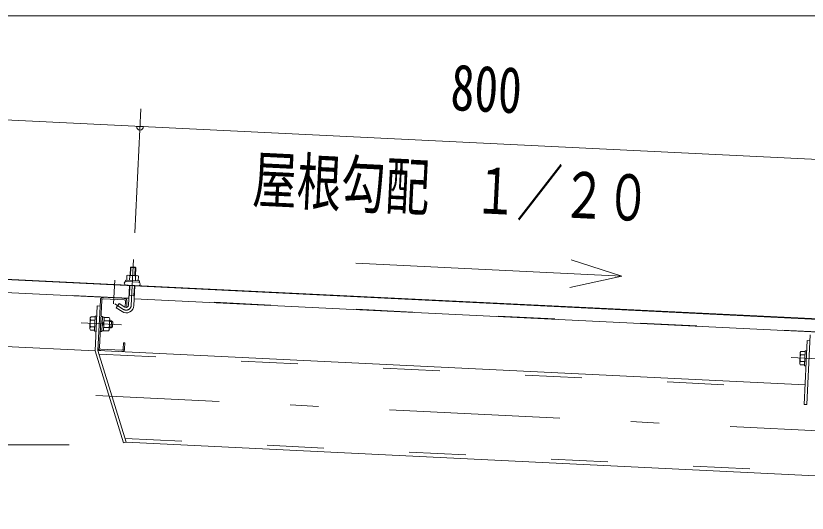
# Model space of a CAD drawing. Units: millimetres, scale not verified. Extents: x -25244 to 25244, y -10500 to 10500.
# Drawn here: x 15674 to 17901, y 6782 to 8182 of the extents above; entities that cross this region are included whole.
import ezdxf
from ezdxf.enums import TextEntityAlignment as Align

# ---------------------------------------------------------------- set-up
doc = ezdxf.new("R2010")
doc.units = ezdxf.units.MM
doc.header["$LTSCALE"] = 40
doc.linetypes.add('USER2', pattern=[10, 4, -6])
doc.linetypes.add('USER3', pattern=[24, 12, -5, 2, -5])
for name, color, linetype, lineweight in [('0-6_2-02BOLD', 7, 'Continuous', 18), ('0-7_2-12HIDDEN', 3, 'USER2', 18), ('0-8_2-22CENTER', 3, 'USER3', 18), ('0-9_2-42THIN', 4, 'Continuous', 18), ('0-A_2-52DIM', 3, 'Continuous', 18)]:
    doc.layers.add(name, color=color, linetype=linetype, lineweight=lineweight)
doc.styles.add('ＭＳ ゴシック', font='')
doc.styles.get('ＭＳ ゴシック').set_extended_font_data('MS Gothic')

msp = doc.modelspace()

# ---------------------------------------------------------------- linework, layer by layer
at = {"layer": '0-6_2-02BOLD'}
for p, q in [((20171.27, 7218.25), (15144.07, 7464.12)), ((15144.13, 7465.37), (20171.33, 7219.5)), ((15996.31, 7473.84), (16011.29, 7473.11)), ((15994.55, 7450.61), (15993.93, 7437.82)), ((16010.14, 7437.03), (16010.77, 7449.82)), ((15287.12, 7420.83), (15992.03, 7386.35)), ((15993.8, 7422.56), (15991.1, 7367.47)), ((16006.09, 7366.74), (16008.78, 7421.83)), ((15992.48, 7395.63), (16007.46, 7394.9)), ((15915.73, 7382.08), (15909.18, 7248.23)), ((15978.85, 7382.99), (15919.92, 7385.88)), ((15986.64, 7378.61), (15985.82, 7361.63)), ((16007.01, 7385.62), (17989.64, 7288.65)), ((15884.94, 7325.9), (15896.93, 7325.31)), ((15917.4, 7334.44), (15922.4, 7334.19)), ((15936.86, 7332.75), (15922.37, 7333.46)), ((15896.02, 7306.57), (15884.03, 7307.16)), ((15916.21, 7309.97), (15921.45, 7314.72)), ((15921.69, 7319.71), (15916.45, 7314.96)), ((15935.48, 7304.64), (15920.99, 7305.35)), ((15921.91, 7324.09), (15936.4, 7323.38)), ((15895.43, 7294.72), (15899.43, 7294.52)), ((15915.42, 7293.74), (15911.42, 7293.93)), ((15896.77, 7239.31), (15253.8, 7270.77)), ((15912.98, 7244.05), (15971.91, 7241.17)), ((17894.55, 7227.61), (17882.56, 7228.2)), ((17893.63, 7208.87), (17881.64, 7209.46)), ((17893.05, 7197.02), (17897.05, 7196.82))]:
    msp.add_line(p, q, dxfattribs=at)
for points in [[(16010.21, 7451.1), (16011.29, 7473.11), (16010.1, 7474.43), (15997.62, 7475.03), (15996.31, 7473.84), (15995.23, 7451.84)], [(15985.81, 7438.22), (15986.44, 7451.01), (15988.67, 7452.16), (16016.76, 7450.78), (16018.88, 7449.42), (16018.25, 7436.63)], [(17894.42, 7143.13), (15904.79, 7240.44), (15911.73, 7382.27)], [(15981, 7362.28), (15964.61, 7372.83), (15956.49, 7360.23), (15972.87, 7349.67)], [(15985.82, 7361.63), (15981.82, 7361.82), (15982.65, 7378.8)], [(15910.9, 7365.29), (15902.91, 7365.67), (15896.74, 7239.42), (15976.99, 6980.15), (15984.64, 6982.51)], [(15897.39, 7334.68), (15885.4, 7335.27), (15883.51, 7332.34), (15881.97, 7300.88)], [(15895.43, 7294.72), (15897.51, 7337.16), (15901.51, 7336.97)], [(15915.42, 7293.74), (15917.49, 7336.19), (15913.49, 7336.38)], [(15922.4, 7334.19), (15920.49, 7295.24), (15915.5, 7295.49)], [(15920.53, 7295.97), (15935.02, 7295.26), (15936.91, 7298.19), (15938.45, 7329.65), (15936.86, 7332.75)], [(15938.17, 7323.91), (15943.15, 7323.67), (15942.18, 7303.69), (15937.19, 7303.94)], [(15943.15, 7323.67), (15946.72, 7319.74), (15946.11, 7307.25), (15942.18, 7303.69)], [(15881.97, 7300.88), (15883.56, 7297.78), (15895.56, 7297.2)], [(17909.34, 7284.57), (17899.72, 7087.8), (17891.73, 7088.2), (17900.52, 7267.98), (17908.51, 7267.59)], [(15976.1, 7244.96), (15976.93, 7261.94), (15980.93, 7261.75), (15980.1, 7244.77)], [(15904.79, 7240.43), (15984.72, 6982.23), (20074.89, 6782.18)], [(17895, 7236.98), (17883.01, 7237.57), (17881.13, 7234.64), (17879.59, 7203.18)], [(17893.05, 7197.02), (17895.13, 7239.46), (17899.12, 7239.27)], [(17879.59, 7203.18), (17881.18, 7200.08), (17893.17, 7199.5)]]:
    msp.add_lwpolyline(points, dxfattribs=at)
msp.add_lwpolyline([(15981.86, 7434.41), (15982.06, 7438.4), (16022.01, 7436.45), (16021.81, 7432.45)], close=True, dxfattribs=at)
for centre, radius, start, end in [((15990.21, 7444.89), 7.19, 52.81573, 112.81573), ((16001.41, 7424.63), 26.87, 69.61203, 104.78795), ((16014.53, 7443.7), 7.19, 61.58424, 121.58424), ((15984.12, 7429.29), 5, 87.1998, 267.1998), ((16019.07, 7427.58), 5, 267.20061, 87.20061), ((15919.72, 7381.88), 8, 87.1973, 177.1973), ((15919.72, 7381.88), 4, 87.1973, 177.1973), ((15978.65, 7379), 4, 357.2092, 87.20122), ((15978.65, 7379), 8, 357.20143, 87.20122), ((15984.55, 7367.79), 21.56, 237.2, 357.2), ((15984.55, 7367.79), 6.57, 237.2, 357.2), ((15908.86, 7315.33), 26.15, 156.17365, 198.22446), ((15890.61, 7330.32), 7.19, 177.19905, 217.92587), ((15931.18, 7328.33), 7.19, 316.47223, 357.19905), ((15889.24, 7302.2), 7.19, 136.47223, 177.19905), ((15911.56, 7315.2), 26.15, 336.17365, 18.22446), ((15929.81, 7300.22), 7.19, 357.19905, 37.92587), ((15913.18, 7248.04), 8, 177.1973, 267.18845), ((15913.18, 7248.04), 4, 177.1973, 267.18845), ((15972.11, 7245.16), 8, 267.19952, 357.20207), ((15972.11, 7245.16), 4, 267.19952, 357.2092), ((17906.47, 7217.64), 26.15, 156.17365, 198.22446), ((17888.23, 7232.62), 7.19, 177.19905, 217.92587), ((17886.85, 7204.5), 7.19, 136.47223, 177.19905)]:
    msp.add_arc(centre, radius, start, end, dxfattribs=at)
at = {"layer": '0-7_2-12HIDDEN'}
for p, q in [((15992.09, 7387.6), (15287.19, 7422.08)), ((17989.7, 7289.9), (16007.07, 7386.87)), ((15908.1, 7229.76), (17893.9, 7132.64)), ((15981.42, 6992.9), (20075.4, 6792.67))]:
    msp.add_line(p, q, dxfattribs=at)
at = {"layer": '0-8_2-22CENTER'}
for p, q in [((15998.59, 7367.1), (16004.92, 7496.35)), ((15952.02, 7438.37), (15948.77, 7371.95)), ((15952.24, 7371.88), (15976.93, 7355.97)), ((15971.39, 7312.27), (15857.77, 7317.84)), ((17969, 7214.57), (17855.38, 7220.14)), ((20081.09, 6909.03), (15898.59, 7113.59))]:
    msp.add_line(p, q, dxfattribs=at)
msp.add_arc((15984.55, 7367.79), 14.06, 237.2, 357.2, dxfattribs=at)
at = {"layer": '0-9_2-42THIN'}
for p, q in [((15997.62, 7475.03), (15996.48, 7451.78)), ((16008.96, 7451.16), (16010.1, 7474.42)), ((15993.73, 7395.57), (15995.05, 7422.5)), ((15992.25, 7390.97), (15993.73, 7395.57)), ((15937.31, 7306.43), (15944.8, 7306.07)), ((15945.53, 7321.05), (15938.04, 7321.42))]:
    msp.add_line(p, q, dxfattribs=at)
msp.add_lwpolyline([(16007.53, 7421.89), (16006.21, 7394.96), (16007.24, 7390.23)], dxfattribs=at)
at = {"layer": '0-A_2-52DIM'}
for p, q in [((15044.46, 8182.46), (21206.96, 8182.46)), ((20018.46, 7675.51), (15074.37, 7917.3)), ((16008.58, 7571.26), (16025.68, 7920.84)), ((16033.24, 7870.91), (16013.24, 7870.91)), ((17379.28, 7449.68), (16630.18, 7486.31)), ((13569.45, 6974.93), (15823.82, 6974.93))]:
    msp.add_line(p, q, dxfattribs=at)
msp.add_lwpolyline([(17236.46, 7495.53), (17379.28, 7449.68), (17232.67, 7417.98)], dxfattribs=at)
msp.add_arc((16023.24, 7870.91), 10, 180, 0, dxfattribs=at)

# ---------------------------------------------------------------- texts
at = {"layer": '0-A_2-52DIM', "color": 7, "style": 'ＭＳ ゴシック'}
for s, width, p in [('800', 0.75, (16893.24, 7878.41)), ('屋根勾配\u3000１／２０', 0.7, (16336.3, 7618.93))]:
    msp.add_text(s, height=130.2, rotation=357.2, dxfattribs=dict(at, width=width)).set_placement(p, align=Align.BOTTOM_LEFT)

doc.saveas('drawing.dxf')
